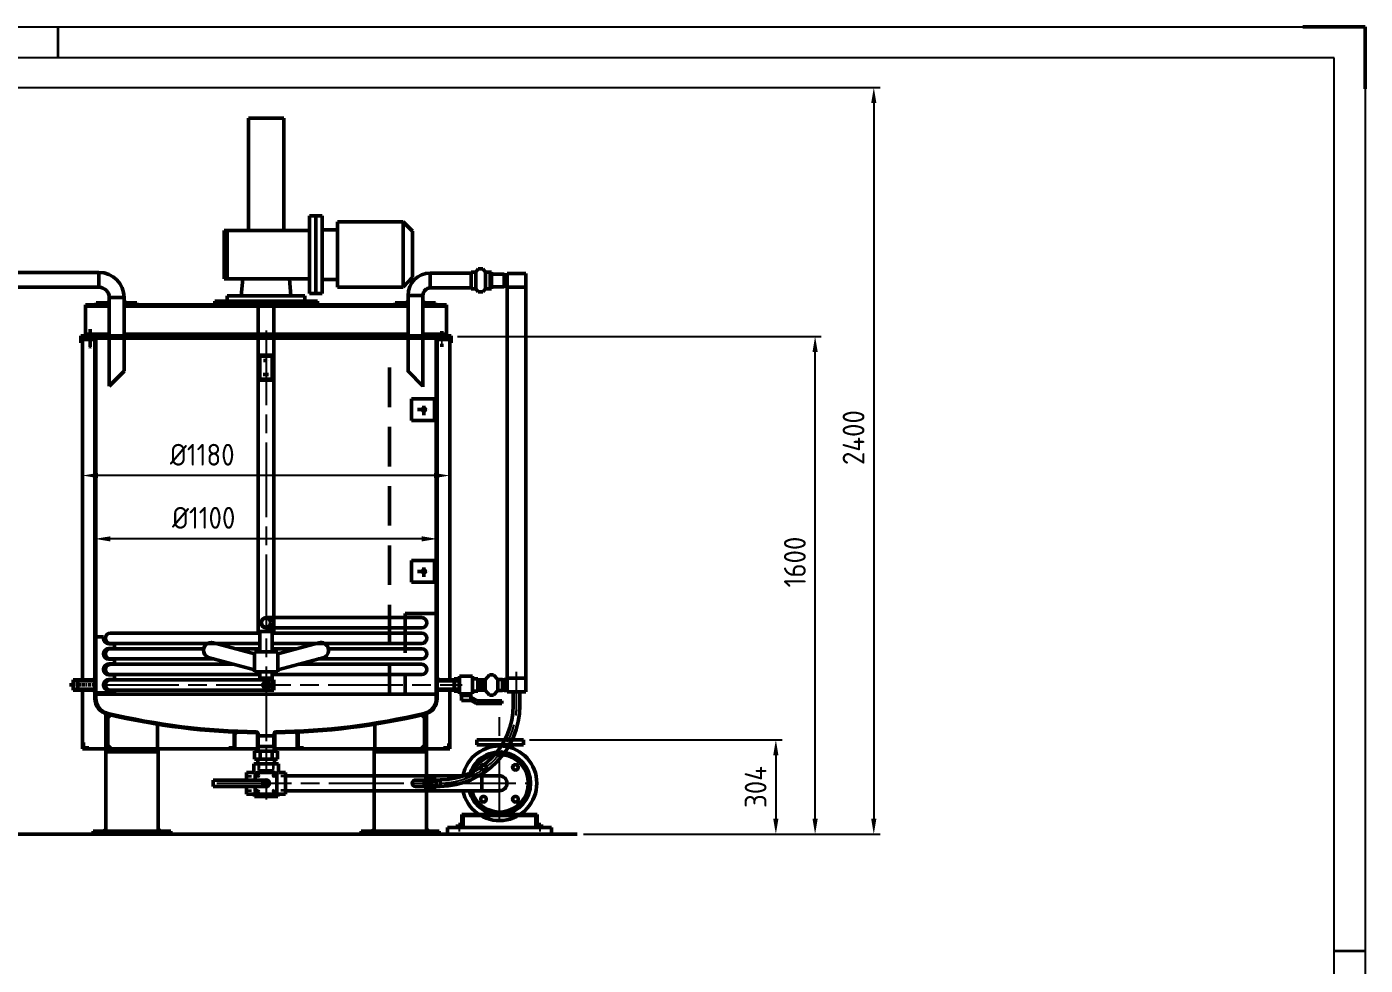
# Model space of a CAD drawing. Header units: millimetres. Extents: x 0 to 8400, y 0 to 5940.
# Drawn here: x 4099 to 8400, y 2924 to 5940 of the extents above; entities that cross this region are included whole.
import ezdxf

# ---------------------------------------------------------------- set-up
doc = ezdxf.new("R2010")
doc.units = ezdxf.units.MM
doc.header["$LTSCALE"] = 20
for name, pattern in [('AM_ISO02W050', [7.5, 6, -1.5]), ('AM_ISO02W050x2', [3.75, 3, -0.75]), ('AM_ISO08W050', [18, 12, -1.5, 3, -1.5]), ('AM_ISO08W050x2', [9, 6, -0.75, 1.5, -0.75]), ('DASHDOT', [1, 0.5, -0.25, 0, -0.25]), ('HIDDEN', [9.525, 6.35, -3.175])]:
    doc.linetypes.add(name, pattern=pattern)
for name, color, linetype, lineweight in [('AM_0', 7, 'Continuous', 50), ('AM_3', 6, 'AM_ISO02W050', 25), ('AM_5', 3, 'Continuous', 25), ('AM_7', 4, 'AM_ISO08W050', 25), ('AM_BOR', 7, 'Continuous', 50)]:
    doc.layers.add(name, color=color, linetype=linetype, lineweight=lineweight)
doc.styles.get("Standard").update_dxf_attribs({"font": 'ISOCP.SHX'})
doc.dimstyles.new('AM_ISO$0', dxfattribs={"dimtxt": 3.5, "dimasz": 2.5, "dimexe": 1, "dimexo": 1, "dimgap": 1.5, "dimtad": 1, "dimdsep": 46, "dimtxsty": 'Standard', "dimcen": 0, "dimclrd": 256, "dimclre": 256, "dimclrt": 2, "dimadec": 0, "dimazin": 2, "dimtp": 0.1, "dimtm": 0.1, "dimtfac": 0.71, "dimtdec": 3, "dimtmove": 0, "dimatfit": 3, "dimfxl": 1, "dimlwd": -1, "dimlwe": -1, "dimarcsym": 1})

# ---------------------------------------------------------------- blocks, each defined once
blk = doc.blocks.new('A3')
for p, q in [((415, 292), (5, 292)), ((415, 5), (415, 292))]:
    blk.add_line(p, q)
at = {"layer": 'AM_BOR', "color": 1, "lineweight": 25}
for p, q in [((0, 297), (420, 297)), ((420, 297), (420, 0))]:
    blk.add_line(p, q, dxfattribs=at)
at = {"layer": 'AM_BOR', "color": 2, "lineweight": 35}
for p, q in [((210, 292), (210, 297)), ((415, 148.5), (420, 148.5))]:
    blk.add_line(p, q, dxfattribs=at)
at = {"layer": 'AM_BOR'}
for p, q in [((420, 297), (410, 297)), ((420, 287), (420, 297))]:
    blk.add_line(p, q, dxfattribs=at)
blk = doc.blocks.new('*D24')
at = {"layer": 'AM_5', "transparency": 16777216}
for p, q in [((4277.9, 4568), (4277.9, 4477.7)), ((5457.9, 4568), (5457.9, 4477.7)), ((5407.9, 4497.7), (4327.9, 4497.7))]:
    blk.add_line(p, q, dxfattribs=at)
for points in [[(4327.9, 4506), (4327.9, 4489.4), (4277.9, 4497.7)], [(5407.9, 4506), (5407.9, 4489.4), (5457.9, 4497.7)]]:
    blk.add_solid(points, dxfattribs=at)
at = {"layer": 'Defpoints', "color": 0, "transparency": 16777216}
for p in [(4277.9, 4588), (5457.9, 4588), (4277.9, 4497.7)]:
    blk.add_point(p, dxfattribs=at)
at = {"layer": 'AM_5', "color": 2, "transparency": 16777216, "insert": (4662.8, 4564.5), "char_height": 70, "attachment_point": 5}
blk.add_mtext('%%c1180', dxfattribs=at)
blk = doc.blocks.new('*D25')
at = {"layer": 'AM_5', "transparency": 16777216}
for p, q in [((4317.9, 4307.3), (4317.9, 4274.2)), ((5417.9, 4307.3), (5417.9, 4274.2)), ((5367.9, 4294.2), (4367.9, 4294.2))]:
    blk.add_line(p, q, dxfattribs=at)
for points in [[(4367.9, 4302.5), (4367.9, 4285.9), (4317.9, 4294.2)], [(5367.9, 4302.5), (5367.9, 4285.9), (5417.9, 4294.2)]]:
    blk.add_solid(points, dxfattribs=at)
at = {"layer": 'Defpoints', "color": 0, "transparency": 16777216}
for p in [(4317.9, 4327.3), (5417.9, 4327.3), (4317.9, 4294.2)]:
    blk.add_point(p, dxfattribs=at)
at = {"layer": 'AM_5', "color": 2, "transparency": 16777216, "insert": (4667.4, 4361.8), "char_height": 70, "attachment_point": 5}
blk.add_mtext('%%c1100', dxfattribs=at)
blk = doc.blocks.new('*D27')
at = {"layer": 'AM_5', "transparency": 16777216}
for p, q in [((5482.9, 4944.7), (6652.2, 4944.7)), ((6632.2, 3394.7), (6632.2, 4894.7)), ((5887.9, 3344.7), (6652.2, 3344.7))]:
    blk.add_line(p, q, dxfattribs=at)
for points in [[(6623.9, 4894.7), (6640.6, 4894.7), (6632.2, 4944.7)], [(6623.9, 3394.7), (6640.6, 3394.7), (6632.2, 3344.7)]]:
    blk.add_solid(points, dxfattribs=at)
at = {"layer": 'Defpoints', "color": 0, "transparency": 16777216}
for p in [(5462.9, 4944.7), (6632.2, 4944.7), (5867.9, 3344.7)]:
    blk.add_point(p, dxfattribs=at)
at = {"layer": 'AM_5', "color": 2, "transparency": 16777216, "insert": (6567.2, 4219.7), "char_height": 70, "attachment_point": 5, "rotation": 90}
blk.add_mtext('1600', dxfattribs=at)
blk = doc.blocks.new('*D29')
at = {"layer": 'AM_5', "transparency": 16777216}
for p, q in [((2630.9, 5744.7), (6840.8, 5744.7)), ((6820.8, 5694.7), (6820.8, 3394.7)), ((5887.9, 3344.7), (6840.8, 3344.7))]:
    blk.add_line(p, q, dxfattribs=at)
for points in [[(6812.4, 5694.7), (6829.1, 5694.7), (6820.8, 5744.7)], [(6812.4, 3394.7), (6829.1, 3394.7), (6820.8, 3344.7)]]:
    blk.add_solid(points, dxfattribs=at)
at = {"layer": 'Defpoints', "color": 0, "transparency": 16777216}
for p in [(2610.9, 5744.7), (5867.9, 3344.7), (6820.8, 3344.7)]:
    blk.add_point(p, dxfattribs=at)
at = {"layer": 'AM_5', "color": 2, "transparency": 16777216, "insert": (6755.8, 4619.7), "char_height": 70, "attachment_point": 5, "rotation": 90}
blk.add_mtext('2400', dxfattribs=at)
blk = doc.blocks.new('*D37')
at = {"layer": 'AM_5', "transparency": 16777216}
for p, q in [((5714.8, 3648.8), (6526.1, 3648.8)), ((6506.1, 3598.8), (6506.1, 3394.7)), ((5887.9, 3344.7), (6526.1, 3344.7))]:
    blk.add_line(p, q, dxfattribs=at)
for points in [[(6497.7, 3598.8), (6514.4, 3598.8), (6506.1, 3648.8)], [(6497.7, 3394.7), (6514.4, 3394.7), (6506.1, 3344.7)]]:
    blk.add_solid(points, dxfattribs=at)
at = {"layer": 'Defpoints', "color": 0, "transparency": 16777216}
for p in [(5694.8, 3648.8), (5867.9, 3344.7), (6506.1, 3344.7)]:
    blk.add_point(p, dxfattribs=at)
at = {"layer": 'AM_5', "color": 2, "transparency": 16777216, "insert": (6441.1, 3496.7), "char_height": 70, "attachment_point": 5, "rotation": 90}
blk.add_mtext('304', dxfattribs=at)
blk = doc.blocks.new('GIUNTO 3 PZ 1 1-2 MF')
at = {"layer": 'AM_0', "color": 3}
for p, q in [((2.5, -27), (2.5, 27)), ((2.5, 27), (18, 27)), ((18, 37.2), (18, -37.2)), ((43, 37.2), (18, 37.2)), ((43, 19.3), (18, 19.3)), ((43, 37.2), (43, -37.2)), ((43, 27), (58.5, 27)), ((58.5, 27), (58.5, -27)), ((18, -27), (2.5, -27)), ((43, -19.3), (18, -19.3)), ((43, -37.2), (18, -37.2)), ((58.5, -27), (43, -27))]:
    blk.add_line(p, q, dxfattribs=at)
at = {"layer": 'AM_3', "linetype": 'AM_ISO02W050x2'}
for p, q in [((2.5, 24), (18, 24)), ((2.5, 22.8), (18, 22.8)), ((78.5, 24), (58.5, 24)), ((78.5, 22.8), (58.5, 22.8)), ((78.5, 24), (78.5, -24)), ((2.5, -22.8), (18, -22.8)), ((2.5, -24), (18, -24)), ((78.5, -22.8), (58.5, -22.8)), ((78.5, -24), (58.5, -24))]:
    blk.add_line(p, q, dxfattribs=at)
at = {"layer": 'AM_7', "linetype": 'AM_ISO08W050x2'}
blk.add_line((-0.5, 0), (61.5, 0), dxfattribs=at)
blk = doc.blocks.new('Gemini F')
at = {"color": 1}
for p, q in [((-5.5, -5.5), (5.5, 5.5)), ((-5.5, 5.5), (5.5, -5.5))]:
    blk.add_line(p, q, dxfattribs=at)
for centre in [(-25, 25), (25, 25), (-25, -25), (25, -25)]:
    blk.add_circle(centre, 3, dxfattribs=at)
for centre in [(-25, 25), (25, 25), (-25, -25), (25, -25)]:
    blk.add_arc(centre, 4, 90, 0, dxfattribs=at)
at = {"layer": 'AM_0', "color": 2}
for p, q in [((39.5, 62.5), (-39.5, 62.5)), ((-39.5, 34.5), (-39.5, 62.5)), ((39.5, 34.5), (39.5, 62.5)), ((-170, -10), (-170, 10)), ((-4.6, 10), (-170, 10)), ((-39.5, 34.5), (-62.5, 34.5)), ((-62.5, 34.5), (-62.5, 10)), ((62.5, 34.5), (39.5, 34.5)), ((62.5, 34.5), (62.5, -34.5)), ((-4.6, -10), (-170, -10)), ((-62.5, -10), (-62.5, -34.5)), ((-62.5, -34.5), (-33.5, -34.5)), ((-37.5, -34.5), (-37.5, -43)), ((-37.5, -43), (37.5, -43)), ((62.5, -34.5), (33.4, -34.5)), ((37.5, -34.5), (37.5, -43)), ((62.5, -34.5), (62.5, -34.5))]:
    blk.add_line(p, q, dxfattribs=at)
blk.add_lwpolyline([(-35, -10), (-35, -25, 0.414214), (-25, -35), (25, -35, 0.414214), (35, -25), (35, 25, 0.414214), (25, 35), (-25, 35, 0.414214), (-35, 25), (-35, 10)], format="xyb", dxfattribs=at)
blk.add_lwpolyline([(-5.5, -5.5), (5.5, -5.5), (5.5, 5.5), (-5.5, 5.5)], close=True, dxfattribs=at)
blk.add_circle((0, 0), 11, dxfattribs=at)
at = {"layer": 'AM_3'}
for p, q in [((-24, 62.5), (-24, 47.1)), ((-22, 62.5), (-22, 47.1)), ((22, 62.5), (22, 47.1)), ((24, 62.5), (24, 47.1)), ((-62.5, 24), (-47.1, 24)), ((-62.5, 22), (-47.1, 22)), ((62.5, 24), (47.1, 24)), ((62.5, 22), (47.1, 22)), ((-62.5, -22), (-47.1, -22)), ((-62.5, -24), (-47.1, -24)), ((62.5, -22), (47.1, -22)), ((62.5, -24), (47.1, -24))]:
    blk.add_line(p, q, dxfattribs=at)

msp = doc.modelspace()

# ---------------------------------------------------------------- linework, layer by layer
at = {"layer": 'AM_0', "color": 3, "linetype": 'Continuous'}
for p, q in [((4810.947, 5646.666), (4810.947, 5285.166)), ((4924.947, 5646.666), (4810.947, 5646.666)), ((4924.947, 5646.666), (4924.947, 5285.166)), ((5007.947, 5332.666), (5007.947, 5082.666)), ((5047.947, 5332.666), (5007.947, 5332.666)), ((5027.947, 5332.666), (5027.947, 5082.666)), ((5047.947, 5332.666), (5047.947, 5082.666)), ((5097.947, 5312.666), (5097.947, 5102.666)), ((5307.947, 5312.666), (5097.947, 5312.666)), ((5307.947, 5312.666), (5337.947, 5282.666)), ((5307.947, 5102.666), (5307.947, 5312.666)), ((5007.947, 5285.166), (4732.947, 5285.166)), ((4732.947, 5285.166), (4732.947, 5130.166)), ((4742.947, 5285.166), (4742.947, 5130.166)), ((5097.947, 5287.666), (5047.947, 5287.666)), ((5337.947, 5282.666), (5337.947, 5134.806)), ((5541.687, 5151.156), (5549.687, 5161.666)), ((5564.687, 5161.666), (5549.687, 5161.666)), ((5572.687, 5151.156), (5564.687, 5161.666)), ((5007.947, 5130.166), (4732.947, 5130.166)), ((4792.947, 5130.166), (4787.947, 5075.666)), ((4942.947, 5130.166), (4947.947, 5075.666)), ((5097.947, 5127.666), (5047.947, 5127.666)), ((5337.947, 5134.806), (5307.947, 5102.666)), ((5395.367, 5148.566), (5395.367, 5100.766)), ((5395.367, 5148.566), (5526.687, 5148.566)), ((5526.687, 5151.156), (5526.687, 5098.156)), ((5526.687, 5151.156), (5541.687, 5151.156)), ((5541.687, 5151.156), (5541.687, 5098.156)), ((5572.687, 5151.156), (5572.687, 5098.156)), ((5592.687, 5151.156), (5572.687, 5151.156)), ((5584.687, 5151.156), (5587.687, 5148.156)), ((5584.717, 5151.126), (5590.647, 5151.126)), ((5590.147, 5150.626), (5585.217, 5150.626)), ((5585.717, 5150.126), (5589.647, 5150.126)), ((5589.147, 5149.626), (5586.217, 5149.626)), ((5586.717, 5149.126), (5588.647, 5149.126)), ((5588.147, 5148.626), (5587.217, 5148.626)), ((5590.687, 5151.156), (5587.687, 5148.156)), ((5587.687, 5148.156), (5587.687, 5101.156)), ((5592.687, 5151.156), (5592.687, 5098.156)), ((5595.687, 5144.666), (5592.687, 5147.666)), ((5592.687, 5147.466), (5595.487, 5144.666)), ((5594.777, 5144.666), (5592.687, 5146.766)), ((5592.687, 5146.056), (5594.067, 5144.666)), ((5593.367, 5144.666), (5592.687, 5145.346)), ((5592.687, 5144.666), (5632.687, 5144.666)), ((5632.687, 5144.666), (5632.687, 5104.666)), ((5632.687, 5142.666), (5642.687, 5142.666)), ((5642.687, 5146.666), (5642.687, 3802.666)), ((5642.687, 5146.666), (5702.687, 5146.666)), ((5702.687, 5146.666), (5702.687, 3802.666)), ((4742.947, 5075.666), (4742.947, 5057.666)), ((4742.947, 5075.666), (4992.947, 5075.666)), ((4992.947, 5075.666), (4992.947, 5057.666)), ((5047.947, 5082.666), (5007.947, 5082.666)), ((5307.947, 5102.666), (5097.947, 5102.666)), ((5324.047, 4830.916), (5324.047, 5076.866)), ((5324.047, 5076.866), (5371.847, 5076.866)), ((5371.847, 5076.866), (5371.847, 4783.116)), ((5395.747, 5100.766), (5526.687, 5100.766)), ((5526.687, 5098.156), (5541.687, 5098.156)), ((5541.687, 5098.156), (5549.687, 5087.666)), ((5564.687, 5087.666), (5549.687, 5087.666)), ((5572.687, 5098.156), (5564.687, 5087.666)), ((5592.687, 5098.156), (5572.687, 5098.156)), ((5587.687, 5101.156), (5584.687, 5098.156)), ((5590.217, 5098.626), (5585.147, 5098.626)), ((5585.647, 5099.126), (5589.717, 5099.126)), ((5589.217, 5099.626), (5586.147, 5099.626)), ((5586.647, 5100.126), (5588.717, 5100.126)), ((5588.217, 5100.626), (5587.147, 5100.626)), ((5587.647, 5101.126), (5587.717, 5101.126)), ((5590.687, 5098.156), (5587.687, 5101.156)), ((5592.687, 5104.666), (5632.687, 5104.666)), ((5595.687, 5104.666), (5592.687, 5101.666)), ((5592.687, 5104.036), (5593.307, 5104.666)), ((5594.017, 5104.666), (5592.687, 5103.336)), ((5592.687, 5102.626), (5594.727, 5104.666)), ((5595.427, 5104.666), (5592.687, 5101.916)), ((5632.687, 5106.666), (5642.687, 5106.666)), ((5642.687, 5102.666), (5702.687, 5102.666)), ((4287.467, 5046.666), (4364.047, 5046.666)), ((4287.467, 4946.666), (4287.467, 5046.666)), ((4287.467, 5041.666), (4364.047, 5041.666)), ((4364.047, 5052.666), (4322.367, 5052.666)), ((4322.367, 5046.666), (4322.367, 5052.666)), ((4332.367, 5046.666), (4332.367, 5052.666)), ((4342.367, 5046.666), (4342.367, 5052.666)), ((4359.047, 5052.666), (4364.047, 5057.666)), ((4364.047, 5056.976), (4359.737, 5052.666)), ((4360.447, 5052.666), (4364.047, 5056.266)), ((4364.047, 5055.566), (4361.147, 5052.666)), ((4361.857, 5052.666), (4364.047, 5054.856)), ((4364.047, 5054.146), (4362.567, 5052.666)), ((4362.947, 5041.666), (4362.947, 5052.666)), ((4363.267, 5052.666), (4364.047, 5053.446)), ((4364.047, 5052.736), (4363.977, 5052.666)), ((4411.847, 5057.666), (4416.847, 5052.666)), ((4411.847, 5057.636), (4416.817, 5052.666)), ((4416.107, 5052.666), (4411.847, 5056.926)), ((4411.847, 5056.226), (4415.397, 5052.666)), ((4414.697, 5052.666), (4411.847, 5055.516)), ((4411.847, 5054.806), (4413.987, 5052.666)), ((4413.277, 5052.666), (4411.847, 5054.106)), ((4411.847, 5053.396), (4412.567, 5052.666)), ((4411.867, 5052.666), (4411.847, 5052.686)), ((4452.367, 5052.666), (4411.847, 5052.666)), ((4411.847, 5046.666), (5324.047, 5046.666)), ((4411.847, 5041.666), (5324.047, 5041.666)), ((4412.947, 5041.666), (4412.947, 5052.666)), ((4432.367, 5046.666), (4432.367, 5052.666)), ((4442.367, 5046.666), (4442.367, 5052.666)), ((4452.367, 5046.666), (4452.367, 5052.666)), ((5032.947, 5057.666), (4702.947, 5057.666)), ((4702.947, 5057.666), (4702.947, 5046.666)), ((4842.947, 5046.666), (4842.947, 3996.666)), ((4892.947, 5046.666), (4892.947, 3996.666)), ((5032.947, 5057.666), (5032.947, 5046.666)), ((5282.567, 5046.666), (5282.567, 5052.666)), ((5282.567, 5052.666), (5324.047, 5052.666)), ((5292.567, 5046.666), (5292.567, 5052.666)), ((5302.567, 5046.666), (5302.567, 5052.666)), ((5324.047, 5057.666), (5318.667, 5052.666)), ((5319.277, 5052.666), (5324.047, 5057.436)), ((5324.047, 5056.726), (5319.987, 5052.666)), ((5320.697, 5052.666), (5324.047, 5056.016)), ((5324.047, 5055.316), (5321.397, 5052.666)), ((5322.107, 5052.666), (5324.047, 5054.606)), ((5324.047, 5053.896), (5322.817, 5052.666)), ((5322.947, 5041.666), (5322.947, 5052.666)), ((5323.517, 5052.666), (5324.047, 5053.186)), ((5376.847, 5052.666), (5371.847, 5057.666)), ((5376.357, 5052.666), (5371.847, 5057.176)), ((5371.847, 5056.476), (5375.647, 5052.666)), ((5374.947, 5052.666), (5371.847, 5055.766)), ((5371.847, 5055.056), (5374.237, 5052.666)), ((5373.527, 5052.666), (5371.847, 5054.356)), ((5371.847, 5053.646), (5372.827, 5052.666)), ((5372.117, 5052.666), (5371.847, 5052.936)), ((5371.847, 5052.666), (5412.567, 5052.666)), ((5371.847, 5046.666), (5447.467, 5046.666)), ((5371.847, 5041.666), (5447.467, 5041.666)), ((5372.947, 5041.666), (5372.947, 5052.666)), ((5392.567, 5046.666), (5392.567, 5052.666)), ((5402.567, 5046.666), (5402.567, 5052.666)), ((5412.567, 5046.666), (5412.567, 5052.666)), ((5447.467, 4946.666), (5447.467, 5046.666)), ((4272.947, 4946.666), (5462.947, 4946.666)), ((4272.947, 4924.666), (4272.947, 4946.666)), ((4287.467, 4951.666), (4364.047, 4951.666)), ((4362.947, 4951.666), (4362.947, 4946.666)), ((4411.847, 4951.666), (5324.047, 4951.666)), ((4412.947, 4951.666), (4412.947, 4946.666)), ((5317.947, 4944.666), (5317.947, 4946.666)), ((5322.947, 4946.666), (5322.947, 4951.666)), ((5371.847, 4951.666), (5447.467, 4951.666)), ((5372.947, 4946.666), (5372.947, 4951.666)), ((5377.947, 4944.666), (5377.947, 4946.666)), ((5462.947, 4924.666), (5462.947, 4946.666)), ((4272.947, 4944.666), (5462.947, 4944.666)), ((4277.947, 4924.666), (4272.947, 4924.666)), ((4274.947, 4924.666), (4274.947, 4944.666)), ((4277.947, 4944.666), (4277.947, 3841.166)), ((4277.947, 4934.666), (4317.947, 4934.666)), ((4297.947, 4944.666), (4297.947, 4934.666)), ((4298.947, 4944.666), (4298.947, 4934.666)), ((4306.947, 4944.666), (4306.947, 4934.666)), ((4307.947, 4944.666), (4307.947, 4934.666)), ((4317.947, 4944.666), (4317.947, 3782.036)), ((4320.947, 4939.666), (4317.947, 4942.666)), ((4317.947, 4939.666), (5417.947, 4939.666)), ((4320.947, 4939.666), (4320.947, 3782.036)), ((5414.947, 4939.666), (5417.947, 4942.666)), ((5414.947, 4939.666), (5414.947, 3782.036)), ((5417.947, 4944.666), (5417.947, 3782.036)), ((5417.947, 4934.666), (5457.947, 4934.666)), ((5427.947, 4944.666), (5427.947, 4934.666)), ((5428.947, 4944.666), (5428.947, 4934.666)), ((5436.947, 4944.666), (5436.947, 4934.666)), ((5437.947, 4944.666), (5437.947, 4934.666)), ((5457.947, 4944.666), (5457.947, 3841.166)), ((5457.947, 4924.666), (5462.947, 4924.666)), ((5460.947, 4924.666), (5460.947, 4944.666)), ((5372.047, 4784.916), (5324.047, 4832.916)), ((5334.947, 4744.666), (5414.947, 4744.666)), ((5334.947, 4744.666), (5334.947, 4674.666)), ((5408.947, 4744.666), (5408.947, 4674.666)), ((5334.947, 4674.666), (5414.947, 4674.666)), ((5334.947, 4224.666), (5414.947, 4224.666)), ((5334.947, 4224.666), (5334.947, 4154.666)), ((5408.947, 4224.666), (5408.947, 4154.666)), ((5334.947, 4154.666), (5414.947, 4154.666)), ((4867.947, 4041.166), (5367.947, 4041.166)), ((4867.947, 4008.166), (5367.947, 4008.166)), ((4320.947, 3979.666), (4345.447, 3979.666)), ((4345.447, 3974.666), (4345.447, 3979.666)), ((4362.947, 3957.166), (4380.947, 3957.166)), ((4367.947, 3991.166), (4847.947, 3991.166)), ((4367.947, 3958.166), (4847.947, 3958.166)), ((4380.947, 3957.166), (4380.947, 3942.166)), ((4698.567, 3960.386), (4830.447, 3925.046)), ((4892.947, 3996.666), (4842.947, 3996.666)), ((4847.947, 3996.666), (4847.947, 3931.666)), ((4887.947, 3996.666), (4887.947, 3931.666)), ((4887.947, 3991.166), (5367.947, 3991.166)), ((4887.947, 3958.166), (5367.947, 3958.166)), ((5037.327, 3960.386), (4905.447, 3925.046)), ((4362.947, 3942.166), (4380.947, 3942.166)), ((4367.947, 3941.166), (4667.588, 3941.166)), ((4770.291, 3941.166), (4847.947, 3941.166)), ((4905.447, 3931.666), (4830.447, 3931.666)), ((4830.447, 3931.666), (4830.447, 3866.666)), ((4887.947, 3941.166), (4965.603, 3941.166)), ((4905.447, 3931.666), (4905.447, 3866.666)), ((5068.306, 3941.166), (5367.947, 3941.166)), ((4362.947, 3907.166), (4380.947, 3907.166)), ((4362.947, 3892.166), (4380.947, 3892.166)), ((4367.947, 3908.166), (4700.258, 3908.166)), ((4367.947, 3891.166), (4763.71, 3891.166)), ((4380.947, 3907.166), (4380.947, 3892.166)), ((4685.627, 3912.086), (4830.447, 3873.286)), ((5050.267, 3912.086), (4905.447, 3873.286)), ((4972.183, 3891.166), (5367.947, 3891.166)), ((5035.635, 3908.166), (5367.947, 3908.166)), ((4317.947, 3841.166), (4247.947, 3841.166)), ((4247.947, 3841.166), (4247.947, 3808.166)), ((4262.947, 3840.166), (4247.947, 3840.166)), ((4262.947, 3841.166), (4262.947, 3808.166)), ((4312.947, 3841.166), (4317.947, 3846.166)), ((4362.947, 3857.166), (4380.947, 3857.166)), ((4362.947, 3842.166), (4380.947, 3842.166)), ((4367.947, 3858.166), (4847.947, 3858.166)), ((4367.947, 3841.166), (4892.947, 3841.166)), ((4380.947, 3857.166), (4380.947, 3842.166)), ((4905.447, 3866.666), (4830.447, 3866.666)), ((4847.947, 3866.666), (4847.947, 3846.666)), ((4887.947, 3846.666), (4847.947, 3846.666)), ((4887.947, 3866.666), (4887.947, 3846.666)), ((4887.947, 3858.166), (5367.947, 3858.166)), ((4887.947, 3841.166), (4887.947, 3808.166)), ((4892.947, 3841.166), (4892.947, 3808.166)), ((5422.947, 3841.166), (5417.947, 3846.166)), ((5417.947, 3841.166), (5487.947, 3841.166)), ((5472.467, 3804.666), (5472.467, 3844.666)), ((5472.467, 3844.666), (5489.467, 3844.666)), ((5472.947, 3808.166), (5472.947, 3841.166)), ((5472.947, 3840.166), (5487.947, 3840.166)), ((5487.947, 3808.166), (5487.947, 3841.166)), ((5489.467, 3796.166), (5489.467, 3853.166)), ((5489.467, 3853.166), (5531.467, 3853.166)), ((5531.467, 3796.166), (5531.467, 3853.166)), ((5531.467, 3844.666), (5548.467, 3844.666)), ((5548.467, 3844.666), (5548.467, 3804.666)), ((5548.467, 3841.516), (5571.687, 3841.516)), ((5559.687, 3841.516), (5559.687, 3807.816)), ((5571.687, 3841.516), (5585.687, 3857.166)), ((5571.687, 3841.516), (5571.687, 3807.816)), ((5598.687, 3857.166), (5585.687, 3857.166)), ((5612.687, 3842.666), (5598.687, 3857.166)), ((5627.687, 3842.666), (5612.687, 3842.666)), ((5612.687, 3842.666), (5612.687, 3806.666)), ((5612.687, 3841.296), (5612.687, 3808.046)), ((5627.687, 3842.666), (5627.687, 3806.666)), ((5627.687, 3841.296), (5632.687, 3841.296)), ((5632.687, 3842.666), (5642.687, 3842.666)), ((5632.687, 3842.666), (5632.687, 3806.666)), ((5642.687, 3846.666), (5702.687, 3846.666)), ((4262.947, 3809.166), (4247.947, 3809.166)), ((4317.947, 3808.166), (4247.947, 3808.166)), ((4277.947, 3808.166), (4277.947, 3619.666)), ((4317.947, 3803.166), (4312.947, 3808.166)), ((4317.947, 3797.666), (4320.947, 3794.666)), ((4317.947, 3794.666), (5417.947, 3794.666)), ((4317.947, 3791.666), (4320.947, 3794.666)), ((4320.947, 3799.666), (4380.947, 3799.666)), ((4362.947, 3807.166), (4380.947, 3807.166)), ((4367.947, 3808.166), (4892.947, 3808.166)), ((4380.947, 3807.166), (4380.947, 3799.666)), ((5417.947, 3797.666), (5414.947, 3794.666)), ((5417.947, 3794.666), (5414.947, 3794.666)), ((5417.947, 3791.666), (5414.947, 3794.666)), ((5417.947, 3808.166), (5487.947, 3808.166)), ((5417.947, 3803.166), (5422.947, 3808.166)), ((5457.947, 3808.166), (5457.947, 3619.666)), ((5472.467, 3804.666), (5489.467, 3804.666)), ((5472.947, 3809.166), (5487.947, 3809.166)), ((5489.467, 3796.166), (5531.467, 3796.166)), ((5525.467, 3791.166), (5495.467, 3791.166)), ((5495.467, 3775.166), (5495.467, 3791.166)), ((5500.467, 3791.166), (5500.467, 3796.166)), ((5520.467, 3791.166), (5520.467, 3796.166)), ((5525.467, 3775.166), (5525.467, 3791.166)), ((5525.467, 3785.166), (5546.237, 3773.166)), ((5531.467, 3804.666), (5548.467, 3804.666)), ((5548.467, 3807.816), (5571.687, 3807.816)), ((5571.687, 3807.816), (5585.687, 3792.166)), ((5598.687, 3792.166), (5585.687, 3792.166)), ((5612.687, 3806.666), (5598.687, 3792.166)), ((5627.687, 3806.666), (5612.687, 3806.666)), ((5627.687, 3808.046), (5632.687, 3808.046)), ((5632.687, 3806.666), (5642.687, 3806.666)), ((5642.687, 3802.666), (5702.687, 3802.666)), ((5662.187, 3758.716), (5662.187, 3802.666)), ((5683.187, 3758.716), (5683.187, 3802.666)), ((5525.457, 3775.166), (5495.467, 3775.166)), ((5525.467, 3775.166), (5542.777, 3765.166)), ((5625.467, 3765.166), (5542.777, 3765.166)), ((5625.467, 3773.166), (5546.237, 3773.166)), ((5625.467, 3765.166), (5625.467, 3773.166)), ((4352.947, 3732.186), (4352.947, 3354.666)), ((4358.947, 3729.716), (4352.947, 3729.716)), ((4358.947, 3730.416), (4358.947, 3619.666)), ((4362.987, 3729.456), (4358.947, 3725.416)), ((4358.947, 3719.666), (4367.647, 3728.366)), ((5376.947, 3719.666), (5368.247, 3728.366)), ((5372.907, 3729.456), (5376.947, 3725.416)), ((5376.947, 3730.416), (5376.947, 3619.666)), ((5382.947, 3731.966), (5382.947, 3354.666)), ((4518.947, 3698.576), (4518.947, 3619.666)), ((4764.947, 3673.216), (4764.947, 3622.666)), ((4767.947, 3672.996), (4767.947, 3619.666)), ((4772.807, 3672.856), (4767.947, 3667.996)), ((4839.947, 3667.936), (4839.947, 3625.176)), ((4839.947, 3660.716), (4895.947, 3660.716)), ((4842.947, 3667.936), (4842.947, 3630.716)), ((4892.947, 3667.936), (4892.947, 3630.716)), ((4895.947, 3667.936), (4895.947, 3625.176)), ((4967.947, 3667.996), (4963.077, 3672.856)), ((4967.947, 3672.996), (4967.947, 3619.666)), ((4970.947, 3673.216), (4970.947, 3622.666)), ((5216.947, 3698.626), (5216.947, 3619.666)), ((4280.947, 3639.666), (4277.947, 3639.666)), ((4280.947, 3639.666), (4277.947, 3639.666)), ((4277.947, 3619.666), (4836.767, 3619.666)), ((4280.947, 3639.666), (4280.947, 3622.666)), ((4280.947, 3639.666), (4280.947, 3622.666)), ((4297.947, 3622.666), (4280.947, 3622.666)), ((4297.947, 3622.666), (4280.947, 3622.666)), ((4297.947, 3622.666), (4297.947, 3619.666)), ((4297.947, 3622.666), (4297.947, 3619.666)), ((4520.947, 3619.666), (4352.947, 3619.666)), ((4358.947, 3630.416), (4369.687, 3619.666)), ((4363.947, 3619.666), (4358.947, 3624.666)), ((4520.947, 3619.666), (4520.947, 3354.666)), ((4747.947, 3622.666), (4747.947, 3619.666)), ((4747.947, 3622.666), (4764.947, 3622.666)), ((4899.127, 3619.666), (5457.947, 3619.666)), ((4987.947, 3622.666), (4970.947, 3622.666)), ((4987.947, 3622.666), (4987.947, 3619.666)), ((5214.947, 3619.666), (5214.947, 3354.666)), ((5214.947, 3619.666), (5382.947, 3619.666)), ((5376.947, 3630.416), (5366.197, 3619.666)), ((5371.947, 3619.666), (5376.947, 3624.666)), ((5437.947, 3622.666), (5437.947, 3619.666)), ((5437.947, 3622.666), (5454.947, 3622.666)), ((5454.947, 3636.716), (5457.947, 3636.716)), ((5454.947, 3636.716), (5454.947, 3619.716)), ((4520.947, 3609.666), (4352.947, 3609.666)), ((5214.947, 3609.666), (5382.947, 3609.666)), ((4345.947, 3354.666), (4352.947, 3361.666)), ((4520.947, 3361.666), (4527.947, 3354.666)), ((5207.947, 3354.666), (5214.947, 3361.666)), ((5382.947, 3361.666), (5389.947, 3354.666)), ((4311.947, 3354.666), (4311.947, 3344.666)), ((4561.947, 3354.666), (4311.947, 3354.666)), ((4311.947, 3344.666), (4561.947, 3344.666)), ((4561.947, 3354.666), (4561.947, 3344.666)), ((5173.947, 3354.666), (5173.947, 3344.666)), ((5173.947, 3354.666), (5423.947, 3354.666)), ((5173.947, 3344.666), (5423.947, 3344.666)), ((5423.947, 3354.666), (5423.947, 3344.666))]:
    msp.add_line(p, q, dxfattribs=at)
at = {"layer": 'AM_0', "color": 2}
for p, q in [((4330.947, 5150.666), (3646.448, 5150.666)), ((4330.947, 5102.666), (4330.947, 5150.666)), ((4330.947, 5102.666), (3646.448, 5102.666)), ((4363.947, 4785.216), (4363.947, 5069.666)), ((4363.947, 5069.666), (4411.947, 5069.666)), ((4411.947, 4833.216), (4411.947, 5069.666)), ((4363.947, 4785.216), (4411.947, 4833.216)), ((5694.85, 3648.762), (5544.85, 3648.762)), ((5544.85, 3632.762), (5544.85, 3648.762)), ((5694.85, 3632.762), (5544.85, 3632.762)), ((5592.947, 3632.762), (5592.947, 3626.083)), ((5642.947, 3632.762), (5642.947, 3626.083)), ((5694.85, 3632.762), (5694.85, 3648.762)), ((5617.947, 3532.716), (4930.447, 3532.716)), ((5560.947, 3484.716), (5560.947, 3532.716)), ((5617.947, 3484.716), (4930.447, 3484.716)), ((5347.947, 3519.216), (5375.947, 3519.216)), ((5347.947, 3498.216), (5375.947, 3498.216)), ((5375.947, 3495.216), (5375.947, 3522.216)), ((5375.947, 3522.216), (5400.947, 3522.216)), ((5375.947, 3519.216), (5400.947, 3519.216)), ((5375.947, 3518.216), (5400.947, 3518.216)), ((5375.947, 3499.216), (5400.947, 3499.216)), ((5375.947, 3498.216), (5400.947, 3498.216)), ((5375.947, 3495.216), (5400.947, 3495.216)), ((5388.947, 3519.216), (5388.947, 3498.216)), ((5414.947, 3522.576), (5400.947, 3522.576)), ((5400.947, 3522.576), (5400.947, 3494.866)), ((5400.947, 3495.216), (5400.947, 3522.216)), ((5414.947, 3515.646), (5400.947, 3515.646)), ((5414.947, 3501.796), (5400.947, 3501.796)), ((5414.947, 3494.866), (5400.947, 3494.866)), ((5414.947, 3522.576), (5414.947, 3494.866)), ((5414.947, 3519.216), (5426.947, 3519.216)), ((5414.947, 3518.216), (5426.947, 3518.216)), ((5414.947, 3499.216), (5426.947, 3499.216)), ((5414.947, 3498.216), (5426.947, 3498.216)), ((5426.947, 3519.216), (5426.947, 3498.216)), ((5738.947, 3408.766), (5496.947, 3408.766)), ((5496.947, 3370.716), (5496.947, 3408.766)), ((5734.947, 3404.766), (5500.947, 3404.766)), ((5500.947, 3366.716), (5500.947, 3404.766)), ((5734.947, 3366.716), (5734.947, 3404.766)), ((5738.947, 3370.716), (5738.947, 3408.766)), ((5784.947, 3366.716), (5450.947, 3366.716)), ((5450.947, 3366.716), (5450.947, 3344.666)), ((5477.947, 3366.716), (5477.947, 3370.716)), ((5477.947, 3370.716), (5496.947, 3370.716)), ((5500.947, 3366.716), (5477.947, 3366.716)), ((5477.947, 3366.716), (5500.947, 3366.716)), ((5757.947, 3366.716), (5734.947, 3366.716)), ((5734.947, 3366.716), (5757.947, 3366.716)), ((5757.947, 3370.716), (5738.947, 3370.716)), ((5757.947, 3366.716), (5757.947, 3370.716)), ((5784.947, 3366.716), (5784.947, 3344.666))]:
    msp.add_line(p, q, dxfattribs=at)
at = {"layer": 'AM_0', "color": 3, "linetype": 'DASHDOT'}
for p, q in [((4302.947, 4968.376), (4302.947, 4907.326)), ((4302.947, 4961.296), (4302.947, 4901.556)), ((5432.947, 4961.296), (5432.947, 4901.556)), ((4859.547, 4867.166), (4879.107, 4867.166)), ((4858.757, 4822.166), (4879.107, 4822.166)), ((5353.987, 4709.666), (5390.457, 4709.666)), ((5374.947, 4691.676), (5374.947, 4726.736)), ((5353.987, 4189.666), (5390.457, 4189.666)), ((5374.947, 4171.676), (5374.947, 4206.736)), ((4326.327, 3824.666), (4234.927, 3824.666))]:
    msp.add_line(p, q, dxfattribs=at)
at = {"layer": 'AM_0', "color": 3, "linetype": 'HIDDEN'}
for p, q in [((4847.947, 4884.666), (4887.947, 4884.666)), ((4847.947, 4884.666), (4847.947, 4804.666)), ((4847.947, 4881.666), (4887.947, 4881.666)), ((4887.947, 4884.666), (4887.947, 4804.666)), ((5264.947, 4844.666), (5264.947, 3794.666)), ((4847.947, 4807.666), (4887.947, 4807.666)), ((4847.947, 4804.666), (4887.947, 4804.666)), ((5314.947, 4054.666), (5414.947, 4054.666)), ((5314.947, 4054.666), (5314.947, 3794.666)), ((4247.947, 3838.166), (4320.947, 3838.166)), ((5487.947, 3838.166), (5414.947, 3838.166)), ((4247.947, 3811.166), (4320.947, 3811.166)), ((5264.947, 3794.666), (5314.947, 3794.666)), ((5487.947, 3811.166), (5414.947, 3811.166))]:
    msp.add_line(p, q, dxfattribs=at)
at = {"layer": 'AM_0', "color": 7, "linetype": 'Continuous'}
msp.add_line((5867.947, 3344.666), (772.792, 3344.666), dxfattribs=at)
at = {"layer": 'AM_0', "color": 3, "linetype": 'Continuous'}
for centre, radius in [((5374.947, 4709.666), 5.5), ((5374.947, 4189.666), 5.5), ((4867.947, 4024.666), 16.5), ((4867.947, 4024.666), 14.5), ((4867.947, 3824.666), 10.5), ((4867.947, 3824.666), 8.5)]:
    msp.add_circle(centre, radius, dxfattribs=at)
at = {"layer": 'AM_0', "color": 2}
for centre in [(5566.687, 3559.986), (5669.217, 3559.986), (5566.687, 3457.456), (5669.217, 3457.456)]:
    msp.add_circle(centre, 9, dxfattribs=at)
for centre, radius, start, end in [((4330.947, 5069.666), 81, 0, 90), ((4330.947, 5069.666), 33, 0, 90), ((5617.947, 3508.716), 120, 191.536959, 168.463041), ((5617.947, 3508.716), 100, 193.88654, 166.11346), ((5617.947, 3508.716), 92.5, 195.038, 164.962), ((5617.947, 3508.716), 24, 270, 90), ((5347.947, 3508.716), 10.5, 90, 270)]:
    msp.add_arc(centre, radius, start, end, dxfattribs=at)
at = {"layer": 'AM_0', "color": 3, "linetype": 'Continuous'}
for centre, radius, start, end in [((5395.747, 5076.866), 71.7, 90, 180), ((5395.747, 5076.866), 23.9, 90, 180), ((5367.947, 4024.666), 16.5, 270, 90), ((4362.947, 3974.666), 17.5, 180, 270), ((4367.947, 3974.666), 16.5, 90, 270), ((4692.097, 3936.236), 25, 74.9999, 255), ((5043.797, 3936.236), 25, 285, 105), ((5367.947, 3974.666), 16.5, 270, 90), ((4362.947, 3924.666), 17.5, 90, 270), ((4367.947, 3924.666), 16.5, 90, 270), ((5367.947, 3924.666), 16.5, 270, 90), ((4362.947, 3874.666), 17.5, 90, 270), ((4367.947, 3874.666), 16.5, 90, 270), ((5367.947, 3874.666), 16.5, 270, 90), ((4362.947, 3824.666), 17.5, 90, 270), ((4367.947, 3824.666), 16.5, 90, 270), ((4370.947, 3782.036), 53, 180, 256.914), ((4370.947, 3782.036), 50, 180, 256.634), ((5364.947, 3782.036), 50, 283.366, 0), ((5364.947, 3782.036), 53, 283.366, 0), ((5422.687, 3758.716), 239.5, 271.02, 0), ((5422.687, 3758.716), 260.5, 270.938, 0), ((4867.947, 5873.806), 2203, 256.641, 269.195), ((4867.947, 5873.806), 2200, 256.634, 269.195), ((4867.947, 5873.806), 2200, 270.805, 283.366), ((4867.947, 5873.806), 2203, 270.805, 283.366), ((4836.947, 3667.936), 3, 0, 89.1937), ((4836.947, 3667.936), 6, 0, 89.1937), ((4898.947, 3667.936), 6, 90.8063, 180), ((4898.947, 3667.936), 3, 90.8063, 180)]:
    msp.add_arc(centre, radius, start, end, dxfattribs=at)
at = {"layer": 'AM_7'}
for p, q in [((4867.947, 4963.596), (4867.947, 3456.816)), ((5672.687, 3758.716), (5672.687, 3866.596)), ((4347.317, 3824.666), (5498.047, 3824.666)), ((5617.947, 3391.366), (5617.947, 3725.686)), ((4710.117, 3508.716), (5710.447, 3508.716))]:
    msp.add_line(p, q, dxfattribs=at)
at = {"layer": 'AM_7', "linetype": 'AM_ISO08W050x2'}
for p, q in [((5487.947, 3382.118), (5487.947, 3353.732)), ((5747.947, 3382.118), (5747.947, 3353.732))]:
    msp.add_line(p, q, dxfattribs=at)
at = {"layer": 'AM_7'}
msp.add_arc((5422.687, 3758.716), 250, 270, 0, dxfattribs=at)

# ---------------------------------------------------------------- block references
at = {"lineweight": 0, "xscale": 20, "yscale": 20, "zscale": 20}
msp.add_blockref('A3', (0, 0), dxfattribs=at)
at = {"rotation": 270}
msp.add_blockref('GIUNTO 3 PZ 1 1-2 MF', (4867.947, 3629.716), dxfattribs=at)
msp.add_blockref('Gemini F', (4867.947, 3508.716))

# ---------------------------------------------------------------- dimensions: what is measured, and where the dimension line sits
at = {"layer": 'AM_5'}
for base, p1, p2, picture, middle in [((6820.766, 3344.666), (2610.947, 5744.666), (5867.947, 3344.666), '*D29', (6820.766, 4619.666)), ((6632.224, 4944.666), (5867.947, 3344.666), (5462.947, 4944.666), '*D27', (6632.224, 4219.666))]:
    dim = msp.add_linear_dim(base=base, p1=p1, p2=p2, angle=90, dimstyle='AM_ISO$0', override={"dimscale": 20}, dxfattribs=at)
    dim.commit()
    dim.dimension.update_dxf_attribs({"geometry": picture, "text_midpoint": middle, "dimtype": 160})
for base, p1, p2, picture, middle in [((4277.947, 4497.693), (5457.947, 4588.04), (4277.947, 4588.04), '*D24', (4662.83, 4564.47)), ((4317.947, 4294.209), (5417.947, 4327.25), (4317.947, 4327.25), '*D25', (4667.438, 4361.774))]:
    dim = msp.add_linear_dim(base=base, p1=p1, p2=p2, angle=180, text='%%c<>', dimstyle='AM_ISO$0', override={"dimscale": 20, "dimtmove": 2}, dxfattribs=at)
    dim.commit()
    dim.dimension.update_dxf_attribs({"geometry": picture, "text_midpoint": middle, "dimtype": 160})
dim = msp.add_linear_dim(base=(6506.063, 3344.666), p1=(5694.85, 3648.762), p2=(5867.947, 3344.666), angle=90, dimstyle='AM_ISO$0', override={"dimscale": 20, "dimdec": 0}, dxfattribs=at)
dim.commit()
dim.dimension.update_dxf_attribs({"geometry": '*D37', "text_midpoint": (6441.063, 3496.714)})

doc.saveas('drawing.dxf')
